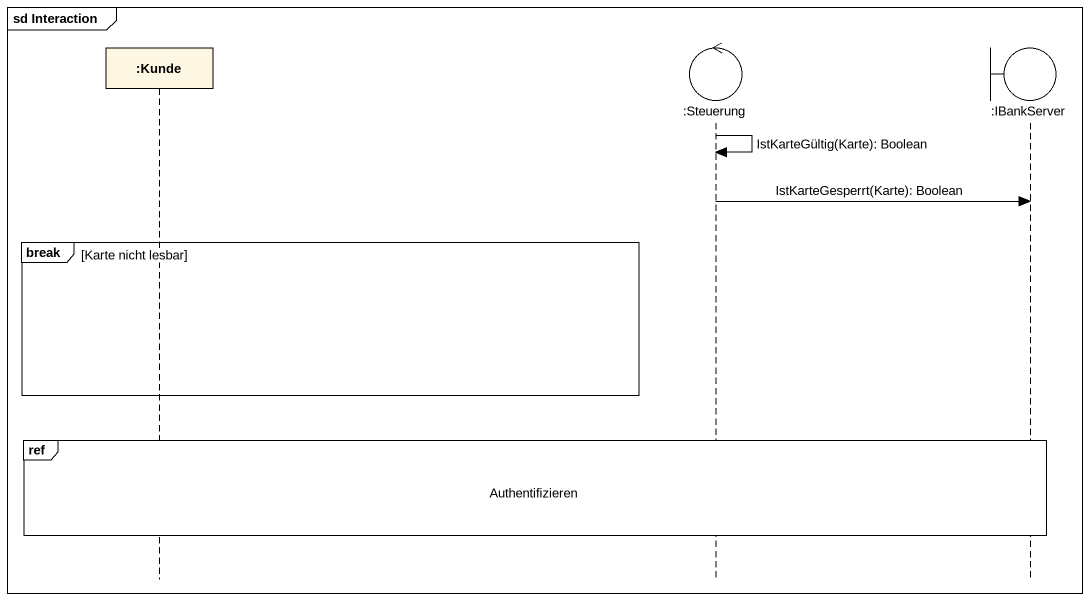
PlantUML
@startuml
mainframe sd Interaction
hide footbox
participant ":Kunde" as Kunde
control ":Steuerung" as Steuerung
boundary ":IBankServer" as IBankServer

Steuerung -> Steuerung : IstKarteGültig(Karte): Boolean
Steuerung -> IBankServer : IstKarteGesperrt(Karte): Boolean
break Karte nicht lesbar
end
ref over Kunde, Steuerung, IBankServer : Authentifizieren
@enduml
